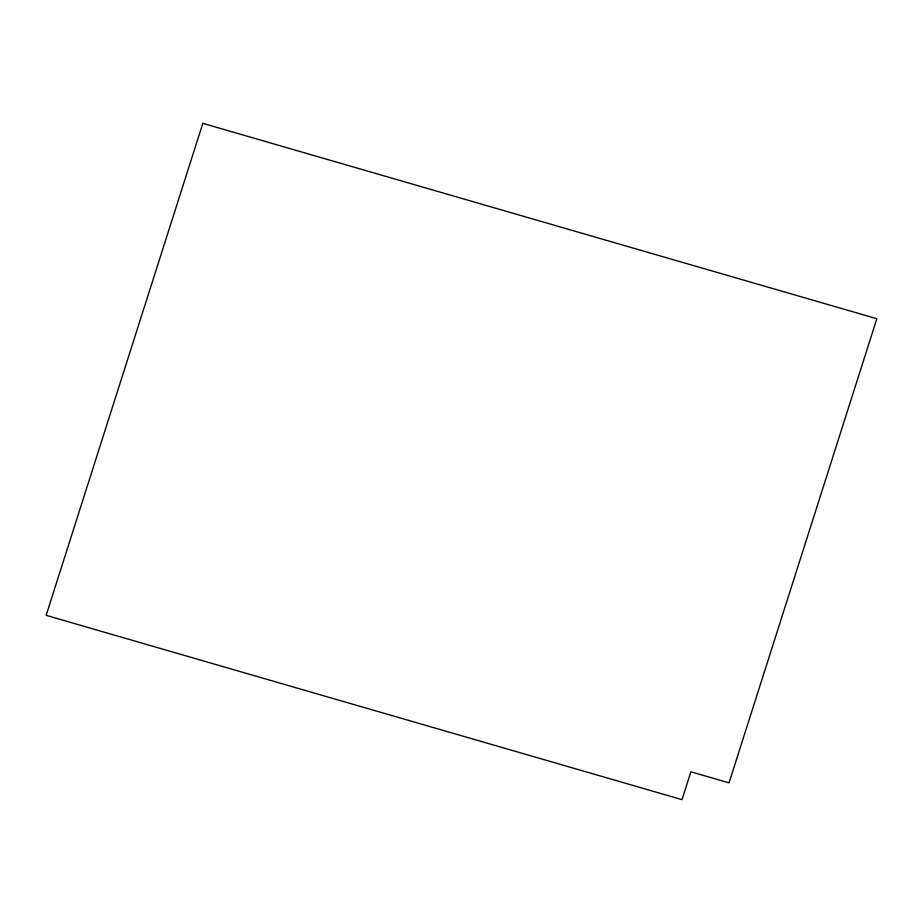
<?xml version="1.0" encoding="UTF-8"?>
<svg xmlns="http://www.w3.org/2000/svg" width="923" height="923" viewBox="0 0 923 923"><rect width="100%" height="100%" fill="white"/><g stroke="black" fill="none" stroke-linecap="round" stroke-linejoin="round"><path stroke-width="1.38" d="M202.829 123.347L46.15 615.341L682.028 799.653L690.889 771.801L729.043 782.854L876.85 318.723L202.829 123.347"/></g></svg>
